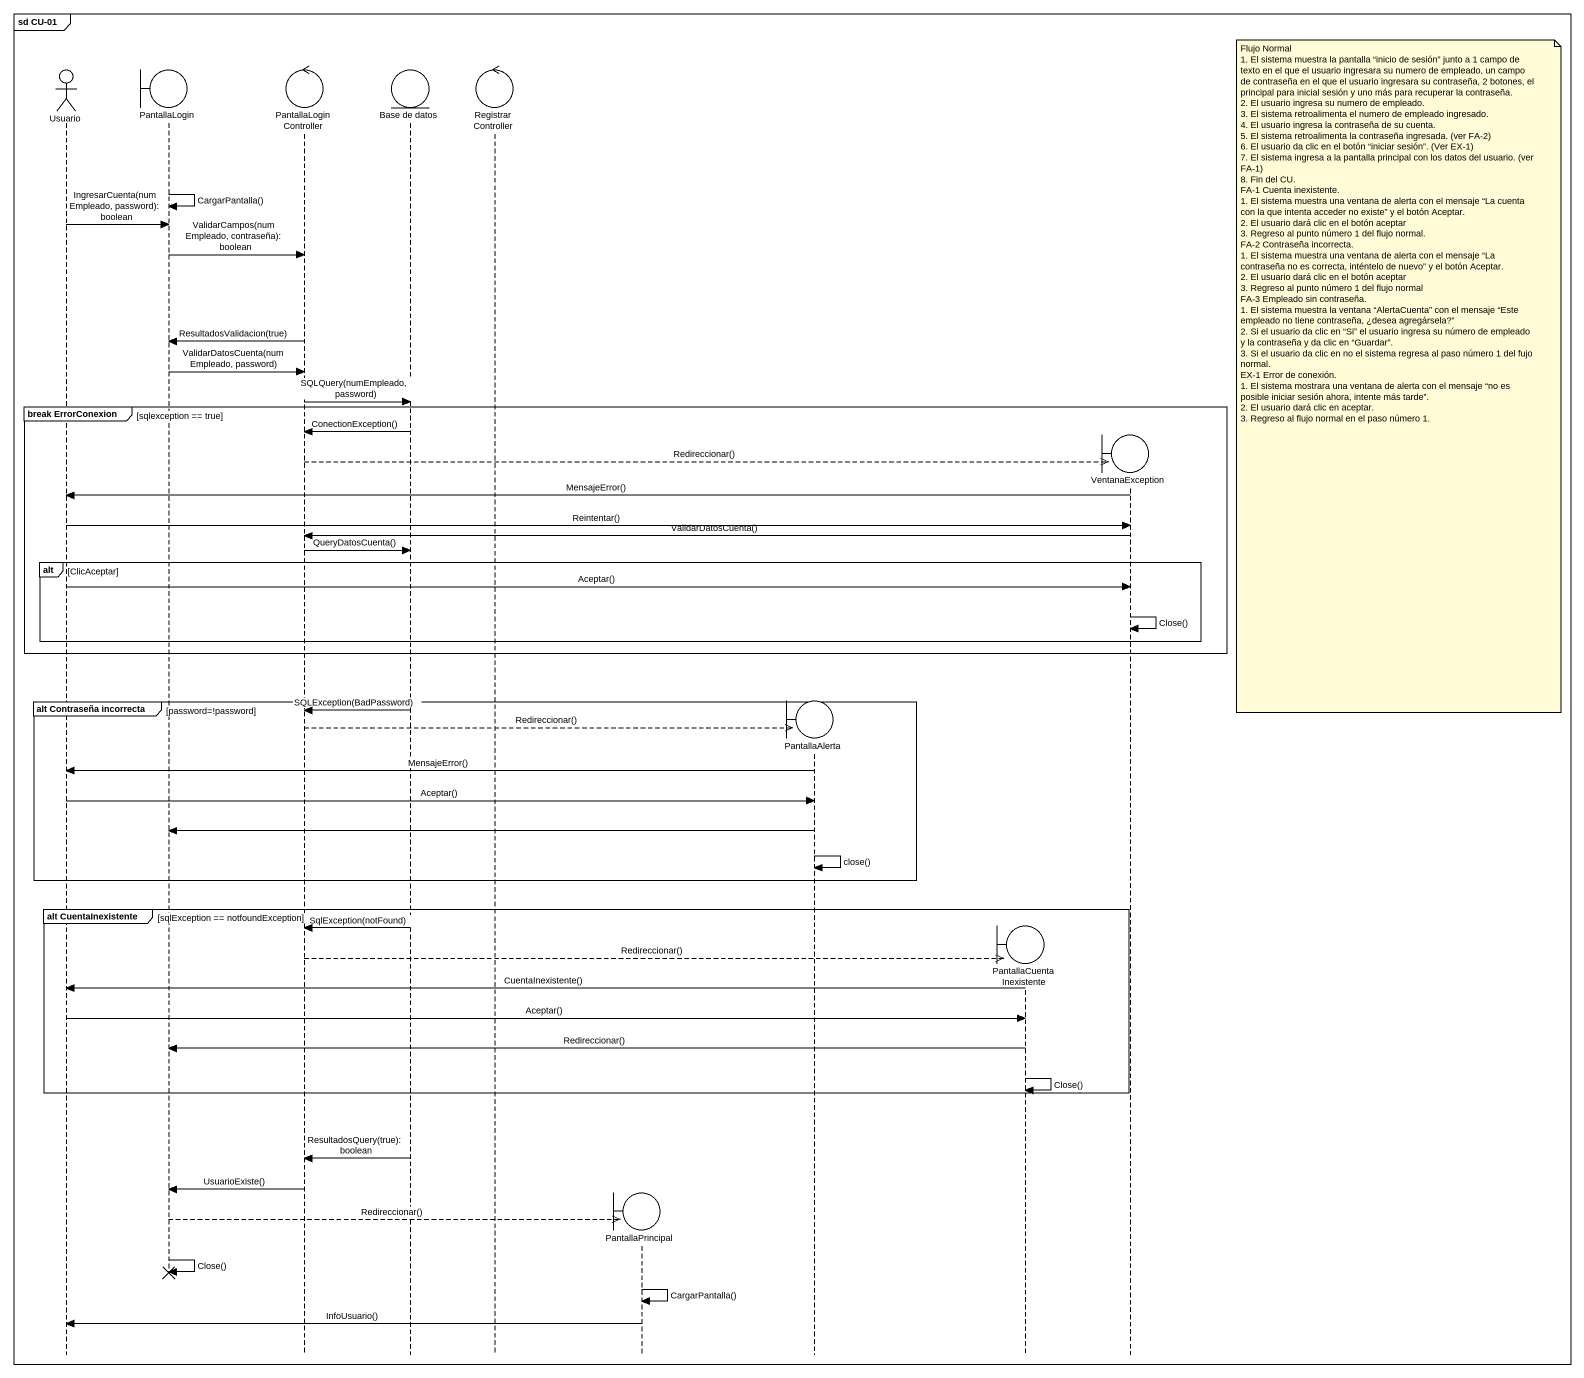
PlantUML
@startuml
mainframe sd CU-01
hide footbox
actor Usuario
boundary PantallaLogin
control PantallaLoginController
entity "Base de datos" as Base_de_datos
control RegistrarController
boundary PantallaPrincipal
boundary PantallaAlerta
boundary PantallaCuentaInexistente
boundary VentanaException

PantallaLogin -> PantallaLogin : CargarPantalla()
Usuario -> PantallaLogin : IngresarCuenta(numEmpleado, password): boolean
PantallaLogin -> PantallaLoginController : ValidarCampos(numEmpleado, contraseña): boolean
PantallaLoginController -> PantallaLogin : ResultadosValidacion(true)
PantallaLogin -> PantallaLoginController : ValidarDatosCuenta(numEmpleado, password)
note right of VentanaException
  Flujo Normal
  1. El sistema muestra la pantalla “inicio de sesión” junto a 1 campo de texto en el que el usuario ingresara su numero de empleado, un campo de contraseña en el que el usuario ingresara su contraseña, 2 botones, el principal para inicial sesión y uno más para recuperar la contraseña.
  2. El usuario ingresa su numero de empleado.
  3. El sistema retroalimenta el numero de empleado ingresado.
  4. El usuario ingresa la contraseña de su cuenta.
  5. El sistema retroalimenta la contraseña ingresada. (ver FA-2)
  6. El usuario da clic en el botón “iniciar sesión”. (Ver EX-1)
  7. El sistema ingresa a la pantalla principal con los datos del usuario. (ver FA-1)
  8. Fin del CU.
  FA-1 Cuenta inexistente.
  1. El sistema muestra una ventana de alerta con el mensaje “La cuenta con la que intenta acceder no existe” y el botón Aceptar.
  2. El usuario dará clic en el botón aceptar
  3. Regreso al punto número 1 del flujo normal.
  FA-2 Contraseña incorrecta.
  1. El sistema muestra una ventana de alerta con el mensaje “La contraseña no es correcta, inténtelo de nuevo” y el botón Aceptar.
  2. El usuario dará clic en el botón aceptar
  3. Regreso al punto número 1 del flujo normal
  FA-3 Empleado sin contraseña.
  1. El sistema muestra la ventana “AlertaCuenta” con el mensaje “Este empleado no tiene contraseña, ¿desea agregársela?”
  2. Si el usuario da clic en “Si” el usuario ingresa su número de empleado y la contraseña y da clic en “Guardar”.
  3. Si el usuario da clic en no el sistema regresa al paso número 1 del fujo normal.
  EX-1 Error de conexión.
  1. El sistema mostrara una ventana de alerta con el mensaje “no es posible iniciar sesión ahora, intente más tarde”.
  2. El usuario dará clic en aceptar.
  3. Regreso al flujo normal en el paso número 1.
end note
PantallaLoginController -> Base_de_datos : SQLQuery(numEmpleado, password)
group break ErrorConexion [sqlexception == true]
  Base_de_datos -> PantallaLoginController : ConectionException()
  PantallaLoginController -->> VentanaException ** : Redireccionar()
  VentanaException -> Usuario : MensajeError()
  Usuario -> VentanaException : Reintentar()
  VentanaException -> PantallaLoginController : ValidarDatosCuenta()
  PantallaLoginController -> Base_de_datos : QueryDatosCuenta()
  alt ClicAceptar
    Usuario -> VentanaException : Aceptar()
    VentanaException -> VentanaException : Close()
  end
end
group alt Contraseña incorrecta [password=!password]
  Base_de_datos -> PantallaLoginController : SQLException(BadPassword)
  PantallaLoginController -->> PantallaAlerta ** : Redireccionar()
  PantallaAlerta -> Usuario : MensajeError()
  Usuario -> PantallaAlerta : Aceptar()
  PantallaAlerta -> PantallaLogin
  PantallaAlerta -> PantallaAlerta : close()
end
group alt CuentaInexistente [sqlException == notfoundException]
  Base_de_datos -> PantallaLoginController : SqlException(notFound)
  PantallaLoginController -->> PantallaCuentaInexistente ** : Redireccionar()
  PantallaCuentaInexistente -> Usuario : CuentaInexistente()
  Usuario -> PantallaCuentaInexistente : Aceptar()
  PantallaCuentaInexistente -> PantallaLogin : Redireccionar()
  PantallaCuentaInexistente -> PantallaCuentaInexistente : Close()
end
Base_de_datos -> PantallaLoginController : ResultadosQuery(true): boolean
PantallaLoginController -> PantallaLogin : UsuarioExiste()
PantallaLogin -->> PantallaPrincipal ** : Redireccionar()
PantallaLogin -> PantallaLogin : Close()
PantallaPrincipal -> PantallaPrincipal : CargarPantalla()
PantallaPrincipal -> Usuario : InfoUsuario()
@enduml
